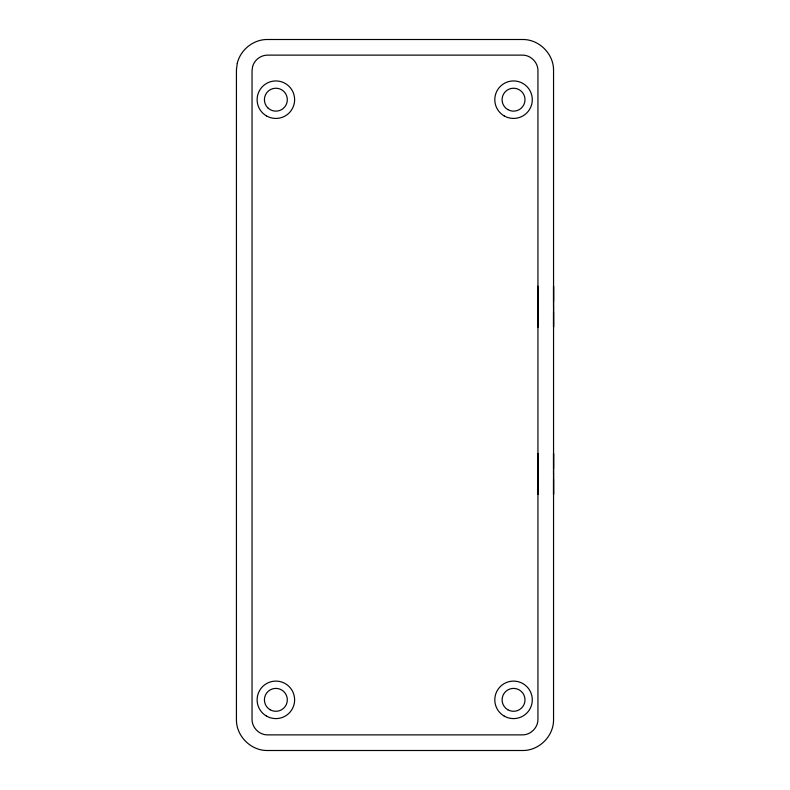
<?xml version="1.0" encoding="UTF-8"?>
<svg xmlns="http://www.w3.org/2000/svg" width="790" height="790" viewBox="0 0 790 790"><rect width="100%" height="100%" fill="white"/><g stroke="black" fill="none" stroke-linecap="round" stroke-linejoin="round"><path stroke-width="1.19" d="M537.911 306.648L537.941 286.148L537.941 327.149L537.921 311.951M537.96 468.687L537.941 453.5L537.941 494.5L537.921 479.303M553.533 474L553.553 453.5L553.573 468.687M553.533 306.648L553.553 286.148L553.573 301.336M553.573 474L553.553 494.5L553.533 479.303M553.573 306.648L553.553 327.149L553.533 311.951M237.286 63.131L236.427 69.718L236.427 720.283C236.615 736.26 250.657 750.303 266.645 750.5L523.336 750.5C539.323 750.303 553.365 736.26 553.553 720.283L553.553 69.718C553.365 53.74 539.323 39.698 523.336 39.5L266.645 39.5C252.988 39.757 240.545 49.928 237.286 63.131M252.573 66.696L252.04 70.745L252.04 719.256C251.892 727.639 259.288 735.026 267.662 734.878L522.318 734.878C530.692 735.026 538.089 727.639 537.941 719.256L537.941 70.745C538.089 62.361 530.692 54.974 522.318 55.122L267.662 55.122C260.759 55.073 254.291 60.01 252.573 66.696M266.497 115.923A18.743 18.743 0 0 0 294.621 99.688A18.743 18.743 0 0 0 266.497 83.454A18.743 18.743 0 0 0 266.497 115.923M267.771 107.786A11.455 11.455 0 0 0 286.938 102.651A11.455 11.455 0 0 0 272.906 88.618A11.455 11.455 0 0 0 267.771 107.786M504.178 115.923A18.743 18.743 0 0 0 532.292 99.688A18.743 18.743 0 0 0 504.178 83.454A18.743 18.743 0 0 0 504.178 115.923M507.822 109.613A11.455 11.455 0 0 0 525.004 99.688A11.455 11.455 0 0 0 507.822 89.764A11.455 11.455 0 0 0 507.822 109.613M504.178 716.086A18.743 18.743 0 0 0 532.292 699.851A18.743 18.743 0 0 0 504.178 683.617A18.743 18.743 0 0 0 504.178 716.086M507.822 709.766A11.455 11.455 0 0 0 525.004 699.851A11.455 11.455 0 0 0 507.822 689.927A11.455 11.455 0 0 0 507.822 709.766M266.497 716.086A18.743 18.743 0 0 0 294.621 699.851A18.743 18.743 0 0 0 266.497 683.617A18.743 18.743 0 0 0 266.497 716.086M270.141 709.766A11.455 11.455 0 0 0 287.323 699.851A11.455 11.455 0 0 0 270.141 689.927A11.455 11.455 0 0 0 270.141 709.766"/></g></svg>
